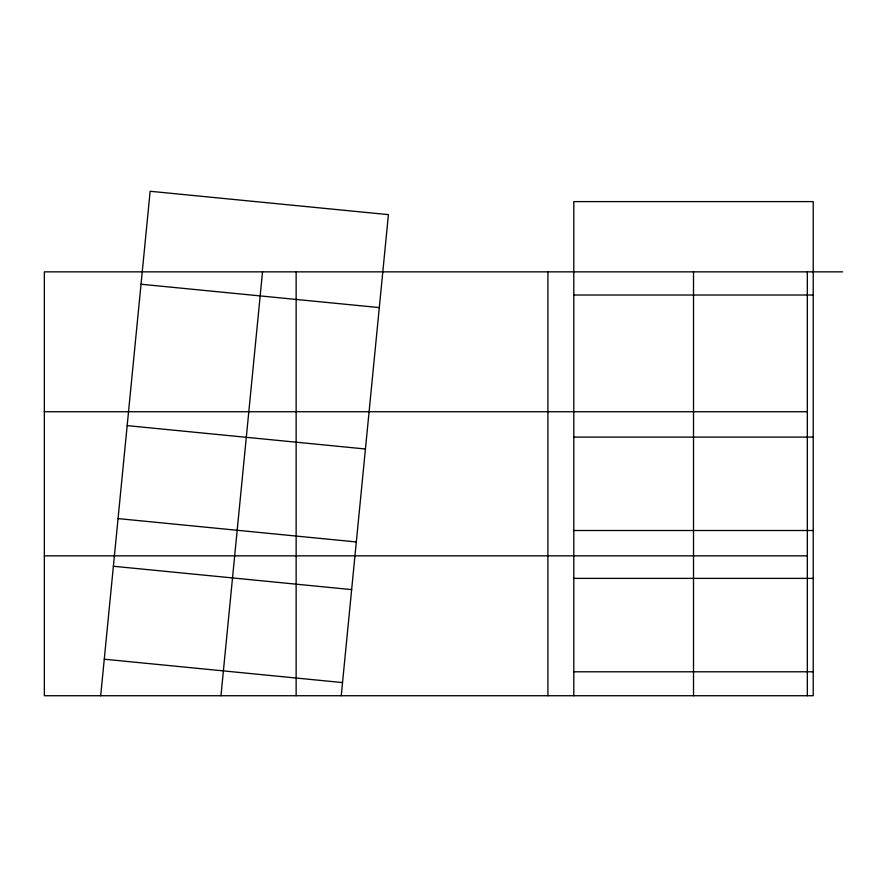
<?xml version="1.0" encoding="UTF-8"?>
<svg xmlns="http://www.w3.org/2000/svg" width="887" height="887" viewBox="0 0 887 887"><rect width="100%" height="100%" fill="white"/><g stroke="black" fill="none" stroke-linecap="round" stroke-linejoin="round"><path stroke-width="1.33" d="M296.136 695.73L296.136 271.854M547.911 695.73L547.911 271.854M100.686 695.73L150.147 191.27L388.417 214.632L341.24 695.73M220.963 695.73L262.53 271.854M842.65 271.854L44.35 271.854L44.35 695.73L813.213 695.73L813.213 201.604L573.8 201.604L573.8 695.73M573.8 295.016L813.213 295.016M44.35 411.734L807.325 411.734M573.8 437.091L813.213 437.091M573.8 530.504L813.213 530.504M44.35 555.85L807.325 555.85M573.8 578.379L813.213 578.379M573.8 671.792L813.213 671.792M141.033 284.228L379.303 307.589M127.174 425.627L365.433 448.988M118.049 518.596L356.319 541.957M113.381 566.25L351.651 589.611M104.267 659.207L342.537 682.58M807.325 271.854L807.325 695.73M693.512 271.854L693.512 695.73"/></g></svg>
